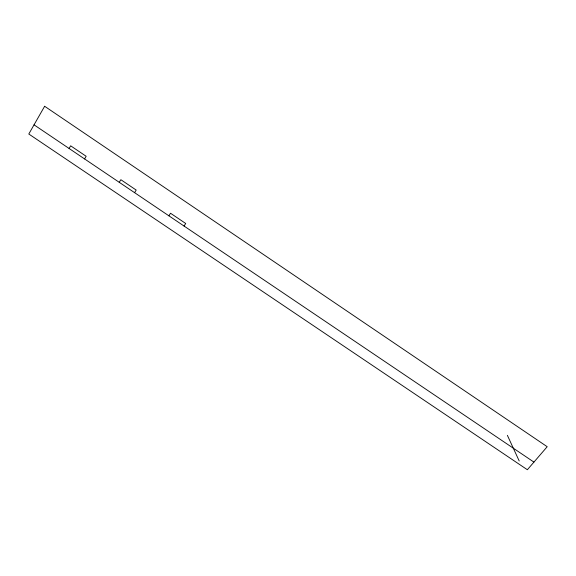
<?xml version="1.0" encoding="UTF-8"?>
<svg xmlns="http://www.w3.org/2000/svg" width="576" height="576" viewBox="0 0 576 576"><rect width="100%" height="100%" fill="white"/><g stroke="black" fill="none" stroke-linecap="round" stroke-linejoin="round"><path stroke-width="0.86" d="M69.084 148.471L70.654 145.814L86.155 156.276L84.578 158.926M119.254 182.318L120.859 179.705L136.195 190.066L134.582 192.658M168.89 215.806L170.532 213.242L185.717 223.488L184.054 226.044M34.042 124.826L533.93 462.11M507.377 435.319L519.206 460.987M44.64 106.265L28.8 134.014L527.357 469.735L547.2 446.71L44.64 106.265"/></g></svg>
